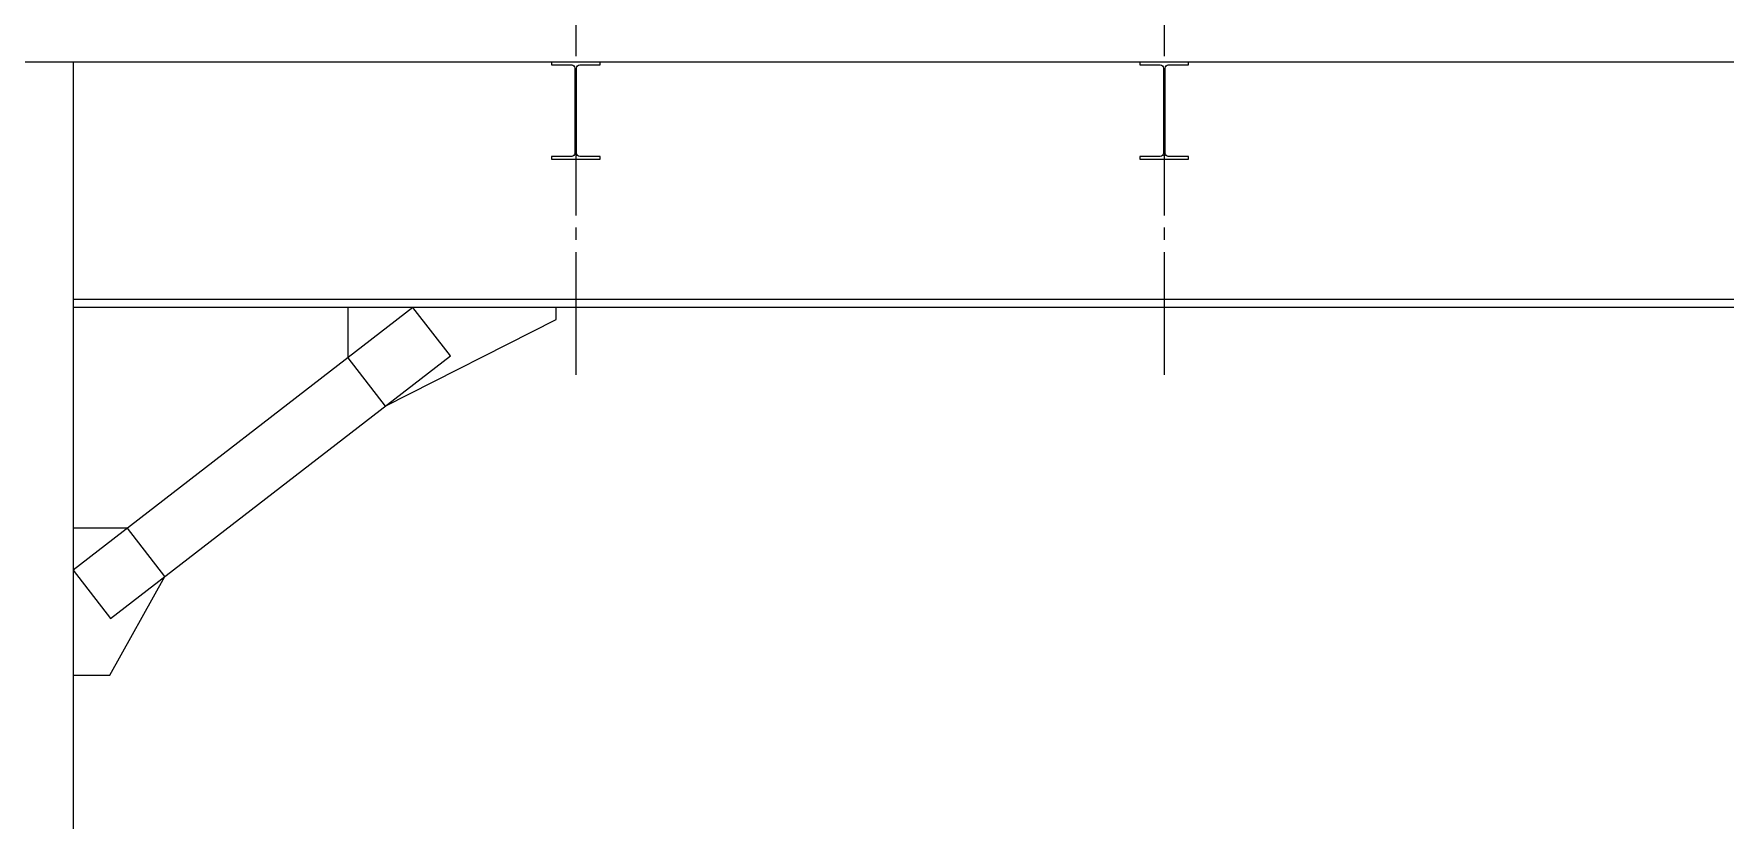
# Model space of a CAD drawing. Header units: millimetres. Extents: x -192235 to 515711, y 45168 to 947868.
# Drawn here: x 160190 to 167088, y 460634 to 463840 of the extents above; entities that cross this region are included whole.
import ezdxf

# ---------------------------------------------------------------- set-up
doc = ezdxf.new("R2010")
doc.units = ezdxf.units.MM
doc.header["$LTSCALE"] = 1000
doc.linetypes.add('TPH12-SEC-@20-1$0$CENTERK0', pattern=[0.65, 0.5, -0.05, 0.05, -0.05])
for name, color, linetype in [('TPH12-SEC-@20-1$0$KABE1', 252, 'Continuous'), ('TPH12-SEC-@20-1$0$STEEL2', 252, 'Continuous'), ('TPH12-SEC-@20-1$0$STEEL3', 252, 'Continuous')]:
    doc.layers.add(name, color=color, linetype=linetype)

# ---------------------------------------------------------------- blocks, each defined once
blk = doc.blocks.new('TPH12-SEC-@20-1')
at = {"layer": 'DEFPOINTS', "linetype": 'TPH12-SEC-@20-1$0$CENTERK0'}
for p, q in [((162400, 467500), (162400, 462400)), ((164800, 467500), (164800, 462400))]:
    blk.add_line(p, q, dxfattribs=at)
at = {"layer": 'TPH12-SEC-@20-1$0$KABE1'}
blk.add_line((190390, 463725), (99610, 463725), dxfattribs=at)
at = {"layer": 'TPH12-SEC-@20-1$0$STEEL2'}
for points in [[(162499.5, 463725), (162300.5, 463725), (162300.5, 463714), (162383.5, 463714, -0.414214), (162396.5, 463701), (162396.5, 463353, -0.414214), (162383.5, 463340), (162300.5, 463340), (162300.5, 463329), (162499.5, 463329), (162499.5, 463340), (162416.5, 463340, -0.414214), (162403.5, 463353), (162403.5, 463701, -0.414214), (162416.5, 463714), (162499.5, 463714)], [(164899.5, 463725), (164700.5, 463725), (164700.5, 463714), (164783.5, 463714, -0.414214), (164796.5, 463701), (164796.5, 463353, -0.414214), (164783.5, 463340), (164700.5, 463340), (164700.5, 463329), (164899.5, 463329), (164899.5, 463340), (164816.5, 463340, -0.414214), (164803.5, 463353), (164803.5, 463701, -0.414214), (164816.5, 463714), (164899.5, 463714)]]:
    blk.add_lwpolyline(points, format="xyb", close=True, dxfattribs=at)
at = {"layer": 'TPH12-SEC-@20-1$0$STEEL3'}
blk.add_line((160350, 463725), (160350, 455050), dxfattribs=at)
at = {"layer": 'TPH12-SEC-@20-1$0$STEEL3', "linetype": 'Continuous'}
for p, q in [((174650, 462757), (160350, 462757)), ((174650, 462725), (160350, 462725))]:
    blk.add_line(p, q, dxfattribs=at)
blk.add_lwpolyline([(160502.9, 461455.8), (161888.9, 462527.2), (161736, 462725), (160350, 461653.6)], close=True, dxfattribs=at)
for points in [[(161469.9, 462725), (161469.9, 462519.3), (161622.8, 462321.5), (162319.9, 462675), (162319.9, 462725)], [(160350, 461225), (160500, 461225), (160724.7, 461627.2), (160571.8, 461825), (160350, 461825)]]:
    blk.add_lwpolyline(points, dxfattribs=at)

msp = doc.modelspace()

# ---------------------------------------------------------------- block references
msp.add_blockref('TPH12-SEC-@20-1', (0, 0))

doc.saveas('drawing.dxf')
